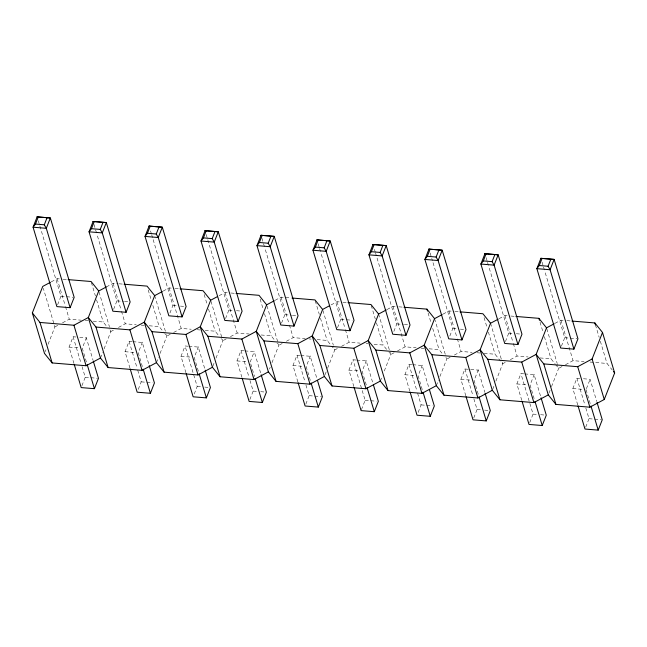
<?xml version="1.0" encoding="UTF-8"?>
<svg xmlns="http://www.w3.org/2000/svg" width="647" height="647" viewBox="0 0 647 647"><rect width="100%" height="100%" fill="white"/><g stroke="black" fill="none" stroke-linecap="round" stroke-linejoin="round"><path stroke-width="0.49" stroke-dasharray="3.23 2.43" d="M57.632 304.721L60.947 296.269L38.286 220.748M45.217 351.604L45.929 349.776M48.08 344.285L54.89 326.913L43.317 288.344M73.96 363.485L69.043 347.099L73.095 336.763L75.925 336.998M86.455 337.491L82.266 348.183L86.9 363.614M81.934 385.709L85.242 377.258L81.482 364.722M113.613 309.331L116.921 300.871L96.88 234.068M100.471 358.042L102.622 352.55M104.054 348.895L110.863 331.515L109.707 327.657M129.942 368.094L125.025 351.701L129.068 341.365L131.907 341.6M142.437 342.093L138.248 352.793L142.874 368.216M138.272 389.381L141.216 381.859L137.463 369.332M169.951 312.994L172.895 305.481L152.854 238.67M156.453 362.643L158.604 357.152M160.035 353.497L166.845 336.117L165.681 332.267M185.915 372.696L180.998 356.303L185.05 345.975L187.881 346.21M198.411 346.703L194.221 357.395L198.556 371.855M194.254 393.983L197.198 386.469L185.05 345.975M225.56 318.542L228.876 310.083L207.671 239.406M212.782 366.331L214.222 362.676M216.009 358.098L222.819 340.726L210.671 300.232M241.889 377.298L236.972 360.913L241.024 350.577L243.854 350.811M250.195 361.997L254.384 351.305M249.863 399.522L253.171 391.071L249.41 378.535M281.542 323.144L284.85 314.693L264.809 247.882M269.475 369.105L270.195 367.278M271.983 362.708L278.792 345.328L266.936 305.805M297.871 381.908L292.954 365.515L296.997 355.187L299.836 355.413M310.366 355.907L306.177 366.606L310.803 382.029M305.837 404.132L309.145 395.673L305.384 383.145M337.516 327.746L340.823 319.294L320.783 252.492M325.093 374.629L326.169 371.888M327.6 368.224L334.766 349.938L333.609 346.08M353.844 386.51L348.927 370.124L352.979 359.789L355.81 360.023M366.339 360.516L362.15 371.208L366.776 386.639M361.447 409.672L365.126 400.283L352.979 359.789M393.861 331.418L396.805 323.896L375.6 253.22M380.355 381.067L382.151 376.489M384.294 371.006L390.748 354.54L389.591 350.682M409.818 391.12L404.901 374.726L408.953 364.39L411.783 364.625M422.313 365.118L418.124 375.818L422.467 390.278M418.156 412.406L421.1 404.885L417.339 392.349M449.835 336.019L452.779 328.506L432.738 261.695M436.329 385.669L438.48 380.177M439.911 376.522L446.721 359.142L445.565 355.292M465.8 395.721L460.882 379.328L464.926 369L478.149 370.084L484.805 392.26M478.295 369.728L474.105 380.42L478.44 394.88M473.766 417.946L477.074 409.494L473.313 396.959M505.444 341.567L508.752 333.108L488.711 266.305M492.666 389.357L494.098 385.701M495.893 381.123L502.695 363.751L501.538 359.894M521.773 400.323L516.856 383.938L520.9 373.602L523.738 373.837M534.268 374.33L530.079 385.022L534.131 398.52M529.739 422.548L533.055 414.096L520.9 373.602M561.418 346.169L564.734 337.718L544.685 270.907M549.004 393.053L550.071 390.303M551.511 386.647L558.676 368.353L557.52 364.496M577.747 404.933L572.83 388.54L576.881 378.212L579.712 378.438M586.425 388.693L590.242 378.932M585.713 427.157L589.029 418.698L585.268 406.17M51.21 281.882L57.13 278.711L62.12 279.124M106.334 286.945L113.112 283.313L118.102 283.726M54.89 326.913L58.279 325.093M62.508 322.829L69.286 319.206L81.263 320.192M163.157 291.093L169.085 287.923L174.075 288.336M113.403 330.156L110.863 331.515L109.1 329.315M118.482 327.439L125.259 323.807L136.234 324.713M219.139 295.695L225.059 292.525L230.049 292.937M170.226 334.305L166.845 336.117L165.074 333.925M173.614 332.493L181.233 328.417L191.213 329.234M275.112 300.305L281.041 297.135L291.021 297.952M226.207 338.915L222.819 340.726L221.056 338.527M230.437 336.642L237.206 333.019L249.192 334.006M331.086 304.907L337.014 301.737L342.004 302.149M282.181 343.517L278.792 345.328L277.029 343.136M286.411 341.252L293.188 337.629L305.166 338.607M387.06 309.517L392.988 306.338L397.978 306.751M337.313 348.571L334.766 349.938L331.83 346.274M341.543 346.307L349.162 342.231L360.144 343.136M443.041 314.118L448.969 310.948L453.959 311.361M394.136 352.728L390.748 354.54L388.984 352.34M397.517 350.917L405.135 346.832L416.118 347.738M499.015 318.72L504.943 315.55L509.933 315.962M450.11 357.33L446.721 359.142L445.548 357.678M454.34 355.066L461.117 351.442L472.092 352.34M554.989 323.33L560.917 320.16L565.907 320.564M505.234 362.393L502.695 363.751L500.932 361.552M510.321 359.667L517.09 356.044L528.073 356.95M562.057 366.542L558.676 368.353L555.733 364.698M565.446 364.73L573.064 360.654L584.047 361.552M63.123 279.205L67.118 279.536M119.097 283.807L123.092 284.138M175.078 288.416L179.065 288.74M231.052 293.018L235.047 293.35M342.999 302.23L346.994 302.561M398.981 306.832L402.968 307.163M454.954 311.442L458.949 311.765M510.928 316.043L514.923 316.375M566.909 320.653L570.897 320.977M60.947 296.269L73.224 297.28M116.921 300.871L123.537 301.421M124.475 301.494L128.26 301.809M172.895 305.481L176.68 305.788M180.456 306.104L184.233 306.411M228.876 310.083L232.653 310.398M236.43 310.706L241.153 311.094M284.85 314.693L291.465 315.235M292.404 315.307L297.127 315.704M340.823 319.294L352.162 320.225M396.805 323.896L403.413 324.446M404.359 324.519L408.136 324.834M452.779 328.506L456.556 328.813M460.332 329.129L464.109 329.436M508.752 333.108L512.529 333.423M516.314 333.731L520.091 334.046M564.734 337.718L577.011 338.729M85.25 320.516L88.251 320.766M93.241 321.179L103.221 321.996L106.747 326.387M141.232 325.126L144.224 325.368M149.214 325.781L159.194 326.606L164.492 333.189M197.206 329.727L200.198 329.978M205.188 330.382L215.176 331.207L218.702 335.599M261.17 334.992L271.15 335.809L274.676 340.209M309.161 338.939L311.15 339.101M317.143 339.594L327.123 340.419L331.24 345.538M366.129 343.63L368.127 343.792M374.12 344.285L383.097 345.021L386.631 349.412M421.108 348.151L424.1 348.393M429.098 348.806L439.078 349.631L442.605 354.022M477.082 352.752L480.082 353.003M484.069 353.327L495.052 354.232L500.349 360.824M540.051 357.937L551.026 358.834L555.142 363.962M590.032 362.045L607.007 363.444L612.297 370.027M79.702 337.305L86.318 337.847L92.974 360.023M132.845 341.681L142.291 342.457L148.947 364.633M188.827 346.282L198.273 347.059L204.921 369.235M244.801 350.892L254.247 351.669L261.186 374.807M300.774 355.494L310.22 356.271L317.167 379.409M356.756 360.096L366.194 360.872L372.85 383.048M412.729 364.706L422.176 365.482L429.115 388.621M524.685 373.917L534.123 374.694L540.779 396.87M583.489 378.754L590.104 379.296L596.752 401.472M69.043 347.099L79.435 347.949M125.025 351.701L135.409 352.558M180.998 356.303L190.444 357.087M236.972 360.913L247.364 361.77M292.954 365.515L303.338 366.372M348.927 370.124L359.32 370.974M404.901 374.726L415.293 375.583M460.882 379.328L471.267 380.185M516.856 383.938L527.24 384.795M572.83 388.54L583.222 389.397M85.242 377.258L97.519 378.269M141.216 381.859L145.939 382.248M146.885 382.328L152.555 382.798M197.198 386.469L200.974 386.777M204.751 387.092L208.528 387.399M253.171 391.071L256.948 391.378M260.725 391.694L264.502 392.001M309.145 395.673L321.43 396.684M365.126 400.283L369.849 400.671M370.788 400.744L376.457 401.213M421.1 404.885L425.823 405.273M426.769 405.354L432.431 405.823M477.074 409.494L480.85 409.802M484.635 410.117L489.35 410.505M533.055 414.096L536.832 414.403M540.609 414.719L545.332 415.107M589.029 418.698L601.306 419.709M595.434 324.875L599.195 337.41M600.351 341.268L607.007 363.444M586.053 389.631L590.679 405.054M560.917 320.16L573.064 360.654M542.073 262.197L543.237 266.071M543.529 267.033L544.394 269.936M576.881 378.212L584.977 405.2M546.812 328.822L557.229 363.533M540.035 322.198L543.221 332.809M544.378 336.658L551.026 358.834M504.943 315.55L513.039 342.546M513.33 343.508L517.09 356.044M486.099 257.587L487.256 261.461M487.547 262.431L488.42 265.335M490.547 323.257L501.255 358.931M484.061 317.596L487.24 328.199M488.396 332.057L495.052 354.232M448.969 310.948L457.065 337.944M457.356 338.907L461.117 351.442M430.126 252.985L432.447 260.733M464.926 369L473.03 395.996M434.574 318.647L445.273 354.321M428.088 312.986L430.975 322.635M432.714 328.417L439.078 349.631M392.988 306.338L405.135 346.832M374.435 249.346L375.309 252.249M408.953 364.39L417.048 391.386M378.6 314.046L389.3 349.72M371.241 305.489L375.292 318.987M376.449 322.845L383.097 345.021M337.014 301.737L345.11 328.733M345.401 329.695L349.162 342.231M318.17 243.773L319.335 247.647M319.618 248.618L320.491 251.521M322.91 310.406L333.326 345.118M315.267 300.887L319.311 314.385M320.475 318.243L327.123 340.419M281.041 297.135L289.136 324.131M289.427 325.093L293.188 337.629M261.906 238.201L264.518 246.919M296.997 355.187L305.101 382.175M260.159 299.173L263.337 309.784M264.494 313.633L271.15 335.809M250.777 363.929L254.538 376.465M225.059 292.525L237.206 333.019M206.215 234.562L207.38 238.436M241.024 350.577L249.119 377.573M204.177 294.571L207.363 305.174M208.52 309.031L215.176 331.207M169.085 287.923L181.233 328.417M150.533 230.93L151.406 233.834M151.697 234.804L152.563 237.708M154.69 295.622L165.397 331.296M148.203 289.961L151.099 299.61M152.829 305.392L159.194 326.606M113.112 283.313L121.207 310.309M121.499 311.28L125.259 323.807M93.977 224.388L96.589 233.098M129.068 341.365L137.172 368.361M99.007 291.983L109.416 326.695M91.364 282.464L95.408 295.962M96.565 299.82L103.221 321.996M57.13 278.711L65.234 305.707M65.525 306.67L69.286 319.206M73.095 336.763L81.19 363.76"/><path stroke-width="0.97" d="M37.13 216.874L33.078 227.21L56.896 306.605L70.119 307.689L74.17 297.361L50.353 217.966L37.13 216.874L50.353 217.966L46.301 228.302L70.119 307.689M46.996 217.91L44.295 224.8L46.301 228.302L33.078 227.21L35.48 224.072L38.181 217.19M106.334 286.945L98.716 291.021L88.324 317.548L100.471 358.042L86.083 365.741L52.14 362.951L44.497 353.432L32.35 312.938L42.742 286.419L50.361 282.335M93.103 221.484L89.051 231.812L112.877 311.207L126.1 312.299L130.144 301.963L106.326 222.568L93.103 221.484L106.326 222.568L102.275 232.904L126.1 312.299M102.97 222.519L100.269 229.402L102.275 232.904L89.051 231.812L91.453 228.682L94.155 221.792M149.077 226.086L145.033 236.422L168.851 315.817L182.074 316.901L186.118 306.565L162.3 227.178L149.077 226.086L162.3 227.178L158.256 237.506L182.074 316.901M158.944 227.121L156.242 234.012L158.256 237.506L145.033 236.422L147.435 233.284L150.128 226.393M74.251 364.455L81.198 387.593L94.422 388.677L98.465 378.341L93.257 360.994M162.316 291.546L154.69 295.622L144.305 322.149L156.453 362.643L164.095 372.162L198.031 374.953L212.426 367.245L200.279 326.751L210.671 300.232L217.441 296.609M205.059 230.696L201.007 241.024L224.824 320.419L238.047 321.502L242.099 311.175L218.282 231.78L205.059 230.696L218.282 231.78L214.23 242.115L238.047 321.502M214.925 231.723L212.224 238.614L214.23 242.115L201.007 241.024L203.409 237.894L206.11 231.003M130.233 369.057L137.172 392.195L150.395 393.279L154.439 382.951L149.239 365.595M261.032 235.298L256.98 245.634L280.806 325.02L294.021 326.112L298.073 315.776L274.255 236.381L261.032 235.298L274.255 236.381L270.203 246.717L294.021 326.112M270.899 236.333L268.198 243.223L270.203 246.717L256.98 245.634L259.382 242.496L262.084 235.605M186.207 373.659L193.146 396.797L206.369 397.889L210.421 387.553L205.212 370.197M274.263 300.758L266.645 304.834L256.252 331.361L268.4 371.855L276.051 381.374L309.986 384.164L324.382 376.457L312.234 335.963L322.618 309.444L329.396 305.813M317.006 239.9L312.962 250.235L336.78 329.63L350.003 330.714L354.046 320.386L330.229 240.991L317.006 239.9L330.229 240.991L326.185 251.327L350.003 330.714M326.872 240.935L324.171 247.825L326.185 251.327L312.962 250.235L315.356 247.097L318.057 240.215M242.18 378.269L249.127 401.407L262.342 402.491L266.394 392.163L261.186 374.807M372.987 244.509L368.936 254.837L392.753 334.232L405.976 335.324L410.028 324.988L386.202 245.593L372.987 244.509L386.202 245.593L382.159 255.929L405.976 335.324M382.846 245.545L380.153 252.427L382.159 255.929L368.936 254.837L371.338 251.707L374.031 244.817M298.154 382.87L305.101 406.009L318.324 407.1L322.368 396.765L317.451 380.371M386.219 309.97L378.6 314.046L368.208 340.573L380.355 381.067L387.998 390.578L421.941 393.376L436.329 385.669L424.181 345.175L434.574 318.647L442.192 314.571M428.961 249.111L424.909 259.447L448.727 338.842L461.95 339.926L466.002 329.59L442.184 250.203L428.961 249.111L442.184 250.203L438.132 260.531L461.95 339.926M438.828 250.146L436.127 257.037L438.132 260.531L424.909 259.447L427.311 256.309L430.012 249.418M354.135 387.472L361.075 410.619L374.298 411.702L378.349 401.366L373.432 384.981M484.935 253.721L480.891 264.049L504.709 343.444L517.932 344.527L521.975 334.2L498.158 254.805L484.935 253.721L498.158 254.805L494.114 265.141L517.932 344.527M494.801 254.748L492.1 261.639L494.114 265.141L480.891 264.049L483.285 260.919L485.986 254.028M410.109 392.082L417.048 415.22L430.271 416.304L434.323 405.976L429.406 389.583M498.166 319.181L490.547 323.257L480.155 349.776L492.31 390.27L499.953 399.789L533.888 402.58L548.284 394.88L536.137 354.386L546.529 327.859L554.147 323.783M540.908 258.323L536.864 268.659L560.682 348.046L573.905 349.137L577.957 338.802L554.131 259.407L540.908 258.323L554.131 259.407L550.087 269.742L573.905 349.137M550.775 259.358L548.082 266.249L550.087 269.742L536.864 268.659L539.266 265.521L541.96 258.63M466.083 396.684L473.03 419.822L486.253 420.914L490.297 410.578L485.088 393.222M522.064 401.294L529.003 424.432L542.226 425.516L546.278 415.188L541.07 397.832M548.284 394.88L555.927 404.399L589.87 407.189L604.258 399.482L592.11 358.988L602.503 332.469L594.86 322.95L571.899 321.058M604.258 399.482L614.65 372.963L602.503 332.469M578.038 405.895L584.977 429.034L598.2 430.126L602.252 419.79L597.044 402.434M32.35 312.938L39.993 322.457L73.936 325.247L88.324 317.548L95.974 327.058L108.122 367.553L142.057 370.351L156.453 362.643M95.974 327.058L129.91 329.857L144.305 322.149L151.948 331.668L164.095 372.162M151.948 331.668L185.883 334.459L200.279 326.751L207.922 336.27L220.069 376.764L254.012 379.554L268.4 371.855M207.922 336.27L241.865 339.06L256.252 331.361L263.903 340.88L276.051 381.374M263.903 340.88L297.838 343.67L312.234 335.963L319.877 345.482L332.024 385.976L365.959 388.766L380.355 381.067M319.877 345.482L353.812 348.272L368.208 340.573L375.85 350.084L387.998 390.578M375.85 350.084L409.794 352.882L424.181 345.175L431.824 354.693L443.979 395.188L477.915 397.978L492.31 390.27M431.824 354.693L465.767 357.484L480.155 349.776L487.806 359.295L499.953 399.789M487.806 359.295L521.741 362.085L536.137 354.386L543.779 363.905L555.927 404.399M543.779 363.905L577.714 366.695L592.11 358.988M35.48 224.072L44.295 224.8M91.453 228.682L100.269 229.402M147.435 233.284L156.242 234.012M203.409 237.894L212.224 238.614M259.382 242.496L268.198 243.223M315.356 247.097L324.171 247.825M371.338 251.707L380.153 252.427M427.311 256.309L436.127 257.037M483.285 260.919L492.1 261.639M539.266 265.521L548.082 266.249M68.113 279.617L91.073 281.502L98.716 291.021M124.087 284.219L147.047 286.111L154.69 295.622M180.068 288.821L203.021 290.713L210.671 300.232M236.042 293.431L259.002 295.315L266.645 304.834M292.015 298.032L314.976 299.925L322.618 309.444M347.997 302.642L370.949 304.527L378.6 314.046M403.971 307.244L426.931 309.137L434.574 318.647M459.944 311.846L482.905 313.738L490.547 323.257M515.918 316.456L538.878 318.34L546.529 327.859M613.477 371.499L614.65 372.963M436.329 385.669L443.979 395.188M324.382 376.457L332.024 385.976M212.426 367.245L220.069 376.764M100.471 358.042L108.122 367.553M594.86 322.95L595.434 324.875M590.97 406.017L598.2 430.126M577.714 366.695L589.87 407.189M538.878 318.34L539.461 320.273M534.996 401.415L542.226 425.516M521.741 362.085L533.888 402.58M479.023 396.813L486.253 420.914M465.767 357.484L477.915 397.978M426.931 309.137L427.505 311.061M423.041 392.203L430.271 416.304M409.794 352.882L421.941 393.376M367.067 387.602L374.298 411.702M353.812 348.272L365.959 388.766M311.094 382.992L318.324 407.1M297.838 343.67L309.986 384.164M255.112 378.39L262.342 402.491M241.865 339.06L254.012 379.554M199.139 373.788L206.369 397.889M185.883 334.459L198.031 374.953M143.165 369.178L150.395 393.279M129.91 329.857L142.057 370.351M87.183 364.576L94.422 388.677M73.936 325.247L86.083 365.741M39.993 322.457L52.14 362.951"/></g></svg>
